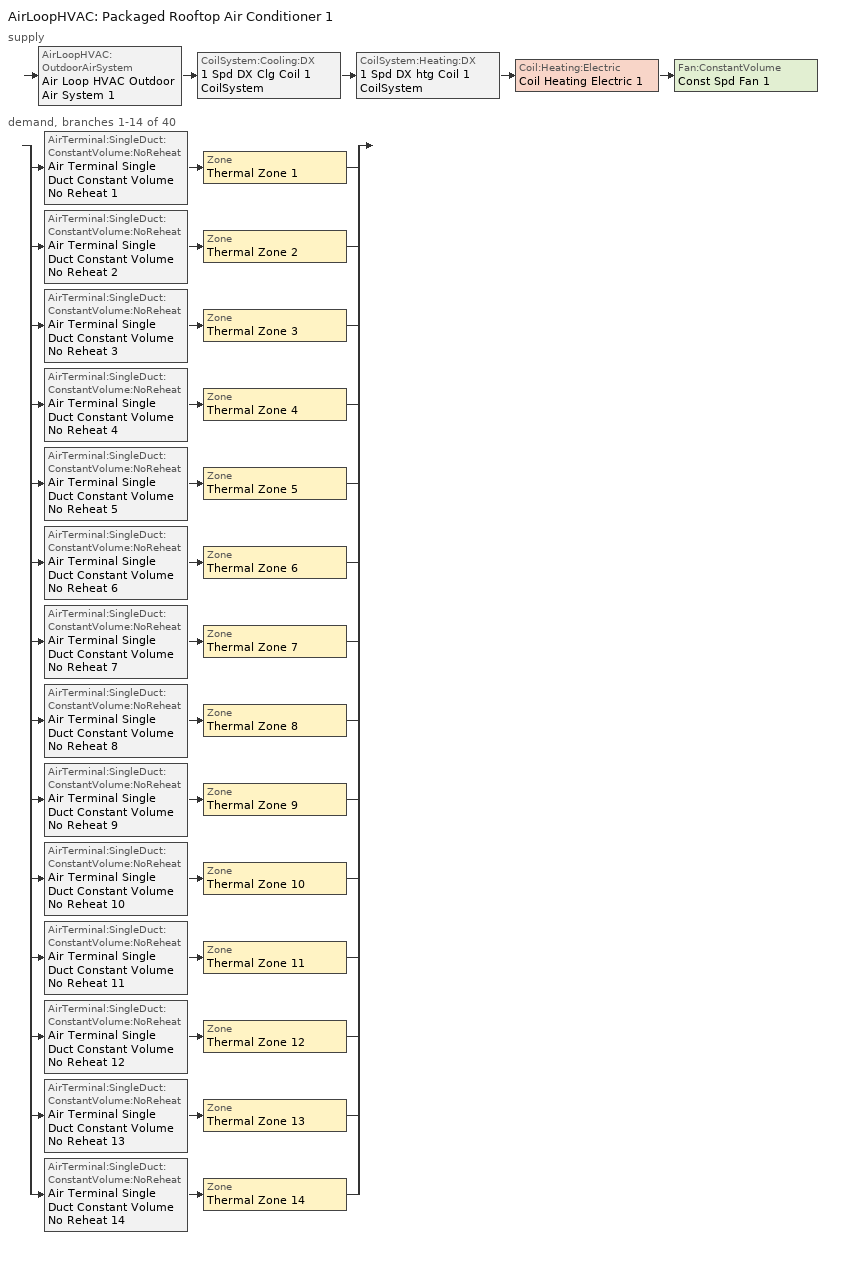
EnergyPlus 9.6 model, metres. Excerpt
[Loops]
AirLoopHVAC 'Packaged Rooftop Air Conditioner 1'
 supply: AirLoopHVAC:OutdoorAirSystem 'Air Loop HVAC Outdoor Air System 1' > CoilSystem:Cooling:DX '1 Spd DX Clg Coil 1 CoilSystem' > CoilSystem:Heating:DX '1 Spd DX htg Coil 1 CoilSystem' > Coil:Heating:Electric 'Coil Heating Electric 1' > Fan:ConstantVolume 'Const Spd Fan 1'
 demand, branches 1-14 of 40: split
  | AirTerminal:SingleDuct:ConstantVolume:NoReheat 'Air Terminal Single Duct Constant Volume No Reheat 1' > Zone 'Thermal Zone 1'
  | AirTerminal:SingleDuct:ConstantVolume:NoReheat 'Air Terminal Single Duct Constant Volume No Reheat 2' > Zone 'Thermal Zone 2'
  | AirTerminal:SingleDuct:ConstantVolume:NoReheat 'Air Terminal Single Duct Constant Volume No Reheat 3' > Zone 'Thermal Zone 3'
  | AirTerminal:SingleDuct:ConstantVolume:NoReheat 'Air Terminal Single Duct Constant Volume No Reheat 4' > Zone 'Thermal Zone 4'
  | AirTerminal:SingleDuct:ConstantVolume:NoReheat 'Air Terminal Single Duct Constant Volume No Reheat 5' > Zone 'Thermal Zone 5'
  | AirTerminal:SingleDuct:ConstantVolume:NoReheat 'Air Terminal Single Duct Constant Volume No Reheat 6' > Zone 'Thermal Zone 6'
  | AirTerminal:SingleDuct:ConstantVolume:NoReheat 'Air Terminal Single Duct Constant Volume No Reheat 7' > Zone 'Thermal Zone 7'
  | AirTerminal:SingleDuct:ConstantVolume:NoReheat 'Air Terminal Single Duct Constant Volume No Reheat 8' > Zone 'Thermal Zone 8'
  | AirTerminal:SingleDuct:ConstantVolume:NoReheat 'Air Terminal Single Duct Constant Volume No Reheat 9' > Zone 'Thermal Zone 9'
  | AirTerminal:SingleDuct:ConstantVolume:NoReheat 'Air Terminal Single Duct Constant Volume No Reheat 10' > Zone 'Thermal Zone 10'
  | AirTerminal:SingleDuct:ConstantVolume:NoReheat 'Air Terminal Single Duct Constant Volume No Reheat 11' > Zone 'Thermal Zone 11'
  | AirTerminal:SingleDuct:ConstantVolume:NoReheat 'Air Terminal Single Duct Constant Volume No Reheat 12' > Zone 'Thermal Zone 12'
  | AirTerminal:SingleDuct:ConstantVolume:NoReheat 'Air Terminal Single Duct Constant Volume No Reheat 13' > Zone 'Thermal Zone 13'
  | AirTerminal:SingleDuct:ConstantVolume:NoReheat 'Air Terminal Single Duct Constant Volume No Reheat 14' > Zone 'Thermal Zone 14'
[Controller:MechanicalVentilation]
Controller Mechanical Ventilation 1: Availability Schedule=Always On Discrete; Demand Controlled Ventilation=No; System Outdoor Air Method=ZoneSum; Zone or ZoneList Name 1=Thermal Zone 1; Design Specification Outdoor Air Object Name 1=Ventilation 1; Zone or ZoneList Name 2=Thermal Zone 2; Design Specification Outdoor Air Object Name 2=Ventilation 2; Zone or ZoneList Name 3=Thermal Zone 3; Design Specification Outdoor Air Object Name 3=Ventilation 3; Zone or ZoneList Name 4=Thermal Zone 4; Design Specification Outdoor Air Object Name 4=Ventilation 4; Zone or ZoneList Name 5=Thermal Zone 5; Design Specification Outdoor Air Object Name 5=Ventilation 5; Zone or ZoneList Name 6=Thermal Zone 6; Design Specification Outdoor Air Object Name 6=Ventilation 6; Zone or ZoneList Name 7=Thermal Zone 7; Design Specification Outdoor Air Object Name 7=Ventilation 7; Zone or ZoneList Name 8=Thermal Zone 8; Design Specification Outdoor Air Object Name 8=Ventilation 8; Zone or ZoneList Name 9=Thermal Zone 9; Design Specification Outdoor Air Object Name 9=Ventilation 9; Zone or ZoneList Name 10=Thermal Zone 10; Design Specification Outdoor Air Object Name 10=Ventilation 10; Zone or ZoneList Name 11=Thermal Zone 11; Design Specification Outdoor Air Object Name 11=Ventilation 11; Zone or ZoneList Name 12=Thermal Zone 12; Design Specification Outdoor Air Object Name 12=Ventilation 12; Zone or ZoneList Name 13=Thermal Zone 13; Design Specification Outdoor Air Object Name 13=Ventilation 13; Zone or ZoneList Name 14=Thermal Zone 14; Design Specification Outdoor Air Object Name 14=Ventilation 14; Zone or ZoneList Name 15=Thermal Zone 15; Design Specification Outdoor Air Object Name 15=Ventilation 15; Zone or ZoneList Name 16=Thermal Zone 16; Design Specification Outdoor Air Object Name 16=Ventilation 16; Zone or ZoneList Name 17=Thermal Zone 17; Design Specification Outdoor Air Object Name 17=Ventilation 17; Zone or ZoneList Name 18=Thermal Zone 18; Design Specification Outdoor Air Object Name 18=Ventilation 18; Zone or ZoneList Name 19=Thermal Zone 19; Design Specification Outdoor Air Object Name 19=Ventilation 19; Zone or ZoneList Name 20=Thermal Zone 20; Design Specification Outdoor Air Object Name 20=Ventilation 20; Zone or ZoneList Name 21=Thermal Zone 21; Design Specification Outdoor Air Object Name 21=Ventilation 21; Zone or ZoneList Name 22=Thermal Zone 22; Design Specification Outdoor Air Object Name 22=Ventilation 22; Zone or ZoneList Name 23=Thermal Zone 23; Design Specification Outdoor Air Object Name 23=Ventilation 23; Zone or ZoneList Name 24=Thermal Zone 24; Design Specification Outdoor Air Object Name 24=Ventilation 24; Zone or ZoneList Name 25=Thermal Zone 25; Design Specification Outdoor Air Object Name 25=Ventilation 25; Zone or ZoneList Name 26=Thermal Zone 26; Design Specification Outdoor Air Object Name 26=Ventilation 26; Zone or ZoneList Name 27=Thermal Zone 27; Design Specification Outdoor Air Object Name 27=Ventilation 27; Zone or ZoneList Name 28=Thermal Zone 28; Design Specification Outdoor Air Object Name 28=Ventilation 28; Zone or ZoneList Name 29=Thermal Zone 29; Design Specification Outdoor Air Object Name 29=Ventilation 29; Zone or ZoneList Name 30=Thermal Zone 30; Design Specification Outdoor Air Object Name 30=Ventilation 30; Zone or ZoneList Name 31=Thermal Zone 31; Design Specification Outdoor Air Object Name 31=Ventilation 31; Zone or ZoneList Name 32=Thermal Zone 32; Design Specification Outdoor Air Object Name 32=Ventilation 32; Zone or ZoneList Name 33=Thermal Zone 33; Design Specification Outdoor Air Object Name 33=Ventilation 33; Zone or ZoneList Name 34=Thermal Zone 34; Design Specification Outdoor Air Object Name 34=Ventilation 34; Zone or ZoneList Name 35=Thermal Zone 35; Design Specification Outdoor Air Object Name 35=Ventilation 35; Zone or ZoneList Name 36=Thermal Zone 36; Design Specification Outdoor Air Object Name 36=Ventilation 36; Zone or ZoneList Name 37=Thermal Zone 37; Design Specification Outdoor Air Object Name 37=Ventilation 37; Zone or ZoneList Name 38=Thermal Zone 38; Design Specification Outdoor Air Object Name 38=Ventilation 38; Zone or ZoneList Name 39=Thermal Zone 39; Design Specification Outdoor Air Object Name 39=Ventilation 39; Zone or ZoneList Name 40=Thermal Zone 40; Design Specification Outdoor Air Object Name 40=Ventilation 40
[AirLoopHVAC]
Packaged Rooftop Air Conditioner 1: Design Supply Air Flow Rate m3/s=AutoSize; Design Return Air Flow Fraction of Supply Air Flow=1
[Sizing:System]
Packaged Rooftop Air Conditioner 1: Type of Load to Size On=Sensible; Design Outdoor Air Flow Rate m3/s=Autosize; Central Heating Maximum System Air Flow Ratio=0.3; Preheat Design Temperature C=7; Preheat Design Humidity Ratio kgWater/kgDryAir=0.008; Precool Design Temperature C=12.8; Precool Design Humidity Ratio kgWater/kgDryAir=0.008; Central Cooling Design Supply Air Temperature C=14; Central Heating Design Supply Air Temperature C=45; Type of Zone Sum to Use=NonCoincident; 100% Outdoor Air in Cooling=Yes; 100% Outdoor Air in Heating=Yes; Central Cooling Design Supply Air Humidity Ratio kgWater/kgDryAir=0.0085; Central Heating Design Supply Air Humidity Ratio kgWater/kgDryAir=0.008; Cooling Supply Air Flow Rate Method=DesignDay; Cooling Supply Air Flow Rate m3/s=0; Cooling Supply Air Flow Rate Per Floor Area m3/s-m2=0.00996765; Cooling Fraction of Autosized Cooling Supply Air Flow Rate=1; Cooling Supply Air Flow Rate Per Unit Cooling Capacity m3/s-W=3.94755e-05; Heating Supply Air Flow Rate Method=DesignDay; Heating Supply Air Flow Rate m3/s=0; Heating Supply Air Flow Rate Per Floor Area m3/s-m2=0.00996765; Heating Fraction of Autosized Heating Supply Air Flow Rate=1; Heating Fraction of Autosized Cooling Supply Air Flow Rate=1; Heating Supply Air Flow Rate Per Unit Heating Capacity m3/s-W=3.15882e-05; System Outdoor Air Method=ZoneSum; Zone Maximum Outdoor Air Fraction dimensionless=1; Cooling Design Capacity Method=CoolingDesignCapacity; Cooling Design Capacity W=Autosize; Cooling Design Capacity Per Floor Area W/m2=234.7; Fraction of Autosized Cooling Design Capacity=1; Heating Design Capacity Method=HeatingDesignCapacity; Heating Design Capacity W=Autosize; Heating Design Capacity Per Floor Area W/m2=157; Fraction of Autosized Heating Design Capacity=1; Central Cooling Capacity Control Method=OnOff; Occupant Diversity=Autosize
[Controller:OutdoorAir]
Controller Outdoor Air 1: Minimum Outdoor Air Flow Rate m3/s=0; Maximum Outdoor Air Flow Rate m3/s=Autosize; Economizer Control Type=NoEconomizer; Economizer Control Action Type=ModulateFlow; Economizer Maximum Limit Dry-Bulb Temperature C=28; Economizer Maximum Limit Enthalpy J/kg=64000; Economizer Minimum Limit Dry-Bulb Temperature C=-100; Lockout Type=NoLockout; Minimum Limit Type=FixedMinimum; Mechanical Ventilation Controller=Controller Mechanical Ventilation 1; High Humidity Control=No; Control High Indoor Humidity Based on Outdoor Humidity Ratio=Yes; Heat Recovery Bypass Control Type=BypassWhenWithinEconomizerLimits
[SetpointManager:MixedAir] Control Variable=Temperature
Name | Setpoint Node or NodeList
Node Air Deck Mixed 1 OS Default SPM | Node Air Deck Mixed 1
Node Air Deck Cooling 1 OS Default SPM | Node Air Deck Cooling 1
Node Air Deck Heating 1 OS Default SPM | Node Air Deck Heating 1
Node Air Deck Elec Heating 1 OS Default SPM | Node Air Deck Elec Heating 1
[CoilSystem:Cooling:DX]
1 Spd DX Clg Coil 1 CoilSystem: Availability Schedule=Always On Discrete hvac_library; Cooling Coil=1 Spd DX Clg Coil 1
[Coil:Cooling:DX:SingleSpeed]
1 Spd DX Clg Coil 1: Availability Schedule=Always On Discrete hvac_library; Gross Rated Total Cooling Capacity W=Autosize; Gross Rated Sensible Heat Ratio=Autosize; Gross Rated Cooling COP W/W=3.45; Rated Air Flow Rate m3/s=Autosize; Rated Evaporator Fan Power Per Volume Flow Rate W/(m3/s)=773.3; Total Cooling Capacity Function of Temperature Curve=OS:Curve:Biquadratic 1; Total Cooling Capacity Function of Flow Fraction Curve=OS:Curve:Quadratic 1; Energy Input Ratio Function of Temperature Curve=OS:Curve:Biquadratic 2; Energy Input Ratio Function of Flow Fraction Curve=OS:Curve:Quadratic 2; Part Load Fraction Correlation Curve=OS:Curve:Quadratic 3; Minimum Outdoor Dry-Bulb Temperature for Compressor Operation C=-25; Condenser Type=AirCooled; Evaporative Condenser Effectiveness=0; Evaporative Condenser Air Flow Rate m3/s=Autosize; Evaporative Condenser Pump Rated Power Consumption W=Autosize; Crankcase Heater Capacity W=0; Maximum Outdoor Dry-Bulb Temperature for Crankcase Heater Operation C=0; Basin Heater Capacity W/K=0; Basin Heater Setpoint Temperature C=10
[CoilSystem:Heating:DX]
1 Spd DX htg Coil 1 CoilSystem: Availability Schedule=Always On Discrete hvac_library; Heating Coil=1 Spd DX htg Coil 1
[Coil:Heating:DX:SingleSpeed]
1 Spd DX htg Coil 1: Availability Schedule=Always On Discrete hvac_library; Gross Rated Heating Capacity W=Autosize; Gross Rated Heating COP W/W=3.8; Rated Air Flow Rate m3/s=Autosize; Rated Supply Fan Power Per Volume Flow Rate W/(m3/s)=773.3; Heating Capacity Function of Temperature Curve=Curve Cubic 1; Heating Capacity Function of Flow Fraction Curve=Curve Cubic 2; Energy Input Ratio Function of Temperature Curve=Curve Cubic 3; Energy Input Ratio Function of Flow Fraction Curve=Curve Quadratic 4; Part Load Fraction Correlation Curve=Curve Quadratic 5; Minimum Outdoor Dry-Bulb Temperature for Compressor Operation C=-8; Maximum Outdoor Dry-Bulb Temperature for Defrost Operation C=5; Crankcase Heater Capacity W=0; Maximum Outdoor Dry-Bulb Temperature for Crankcase Heater Operation C=10; Defrost Strategy=Resistive; Defrost Control=Timed; Defrost Time Period Fraction=0.166667; Resistive Defrost Heater Capacity W=2000
[Coil:Heating:Electric]
Coil Heating Electric 1: Availability Schedule=Always On Discrete hvac_library; Efficiency=1; Nominal Capacity W=Autosize
[Fan:ConstantVolume]
Const Spd Fan 1: Availability Schedule=Always On Discrete; Fan Total Efficiency=0.75; Pressure Rise Pa=900; Maximum Flow Rate m3/s=Autosize; Motor Efficiency=0.9; Motor In Airstream Fraction=1
[SetpointManager:SingleZone:Reheat]
Setpoint Manager Single Zone Reheat 1: Control Variable=Temperature; Minimum Supply Air Temperature C=-99; Maximum Supply Air Temperature C=99; Control Zone=Thermal Zone 1; Setpoint Node or NodeList=Node Air Deck Supply 1
[ZoneControl:Thermostat] Temperature Difference Between Cutout And Setpoint deltaC=0
Name | Zone or ZoneList | Control Type Schedule | Control 1
Thermal Zone 1 Thermostat | Thermal Zone 1 | Thermal Zone 1 Thermostat Schedule | Thermostat Setpoint Dual Setpoint 1
Thermal Zone 2 Thermostat | Thermal Zone 2 | Thermal Zone 2 Thermostat Schedule | Thermostat Setpoint Dual Setpoint 2
Thermal Zone 3 Thermostat | Thermal Zone 3 | Thermal Zone 3 Thermostat Schedule | Thermostat Setpoint Dual Setpoint 3
Thermal Zone 4 Thermostat | Thermal Zone 4 | Thermal Zone 4 Thermostat Schedule | Thermostat Setpoint Dual Setpoint 4
Thermal Zone 5 Thermostat | Thermal Zone 5 | Thermal Zone 5 Thermostat Schedule | Thermostat Setpoint Dual Setpoint 5
Thermal Zone 6 Thermostat | Thermal Zone 6 | Thermal Zone 6 Thermostat Schedule | Thermostat Setpoint Dual Setpoint 6
Thermal Zone 7 Thermostat | Thermal Zone 7 | Thermal Zone 7 Thermostat Schedule | Thermostat Setpoint Dual Setpoint 7
Thermal Zone 8 Thermostat | Thermal Zone 8 | Thermal Zone 8 Thermostat Schedule | Thermostat Setpoint Dual Setpoint 8
Thermal Zone 9 Thermostat | Thermal Zone 9 | Thermal Zone 9 Thermostat Schedule | Thermostat Setpoint Dual Setpoint 9
Thermal Zone 10 Thermostat | Thermal Zone 10 | Thermal Zone 10 Thermostat Schedule | Thermostat Setpoint Dual Setpoint 10
Thermal Zone 11 Thermostat | Thermal Zone 11 | Thermal Zone 11 Thermostat Schedule | Thermostat Setpoint Dual Setpoint 11
Thermal Zone 12 Thermostat | Thermal Zone 12 | Thermal Zone 12 Thermostat Schedule | Thermostat Setpoint Dual Setpoint 12
Thermal Zone 13 Thermostat | Thermal Zone 13 | Thermal Zone 13 Thermostat Schedule | Thermostat Setpoint Dual Setpoint 13
Thermal Zone 14 Thermostat | Thermal Zone 14 | Thermal Zone 14 Thermostat Schedule | Thermostat Setpoint Dual Setpoint 14
[ThermostatSetpoint:DualSetpoint]
Name | Heating Setpoint Temperature Schedule | Cooling Setpoint Temperature Schedule
Thermostat Setpoint Dual Setpoint 1 | HtgSetp 1 | ClgSetp 1
Thermostat Setpoint Dual Setpoint 2 | HtgSetp 2 | ClgSetp 2
Thermostat Setpoint Dual Setpoint 3 | HtgSetp 3 | ClgSetp 3
Thermostat Setpoint Dual Setpoint 4 | HtgSetp 4 | ClgSetp 4
Thermostat Setpoint Dual Setpoint 5 | HtgSetp 5 | ClgSetp 5
Thermostat Setpoint Dual Setpoint 6 | HtgSetp 6 | ClgSetp 6
Thermostat Setpoint Dual Setpoint 7 | HtgSetp 7 | ClgSetp 7
Thermostat Setpoint Dual Setpoint 8 | HtgSetp 8 | ClgSetp 8
Thermostat Setpoint Dual Setpoint 9 | HtgSetp 9 | ClgSetp 9
Thermostat Setpoint Dual Setpoint 10 | HtgSetp 10 | ClgSetp 10
Thermostat Setpoint Dual Setpoint 11 | HtgSetp 11 | ClgSetp 11
Thermostat Setpoint Dual Setpoint 12 | HtgSetp 12 | ClgSetp 12
Thermostat Setpoint Dual Setpoint 13 | HtgSetp 13 | ClgSetp 13
Thermostat Setpoint Dual Setpoint 14 | HtgSetp 14 | ClgSetp 14
[AirTerminal:SingleDuct:ConstantVolume:NoReheat] Availability Schedule=Always On Discrete; Maximum Air Flow Rate m3/s=AutoSize
Air Terminal Single Duct Constant Volume No Reheat 1; Air Terminal Single Duct Constant Volume No Reheat 2; Air Terminal Single Duct Constant Volume No Reheat 3; Air Terminal Single Duct Constant Volume No Reheat 4; Air Terminal Single Duct Constant Volume No Reheat 5; Air Terminal Single Duct Constant Volume No Reheat 6; Air Terminal Single Duct Constant Volume No Reheat 7; Air Terminal Single Duct Constant Volume No Reheat 8; Air Terminal Single Duct Constant Volume No Reheat 9; Air Terminal Single Duct Constant Volume No Reheat 10; Air Terminal Single Duct Constant Volume No Reheat 11; Air Terminal Single Duct Constant Volume No Reheat 12; Air Terminal Single Duct Constant Volume No Reheat 13; Air Terminal Single Duct Constant Volume No Reheat 14
[Zone equipment]
Thermal Zone 1: Air Terminal Single Duct Constant Volume No Reheat 1
Thermal Zone 2: Air Terminal Single Duct Constant Volume No Reheat 2
Thermal Zone 3: Air Terminal Single Duct Constant Volume No Reheat 3
Thermal Zone 4: Air Terminal Single Duct Constant Volume No Reheat 4
Thermal Zone 5: Air Terminal Single Duct Constant Volume No Reheat 5
Thermal Zone 6: Air Terminal Single Duct Constant Volume No Reheat 6
Thermal Zone 7: Air Terminal Single Duct Constant Volume No Reheat 7
Thermal Zone 8: Air Terminal Single Duct Constant Volume No Reheat 8
Thermal Zone 9: Air Terminal Single Duct Constant Volume No Reheat 9
Thermal Zone 10: Air Terminal Single Duct Constant Volume No Reheat 10
Thermal Zone 11: Air Terminal Single Duct Constant Volume No Reheat 11
Thermal Zone 12: Air Terminal Single Duct Constant Volume No Reheat 12
Thermal Zone 13: Air Terminal Single Duct Constant Volume No Reheat 13
Thermal Zone 14: Air Terminal Single Duct Constant Volume No Reheat 14
[Sizing:Zone] Zone Cooling Design Supply Air Temperature Input Method=SupplyAirTemperature; Zone Cooling Design Supply Air Temperature C=14; Zone Cooling Design Supply Air Temperature Difference deltaC=11.11; Zone Heating Design Supply Air Temperature Input Method=SupplyAirTemperature; Zone Heating Design Supply Air Temperature C=45; Zone Heating Design Supply Air Temperature Difference deltaC=11.11; Zone Cooling Design Supply Air Humidity Ratio kgWater/kgDryAir=0.0085; Zone Heating Design Supply Air Humidity Ratio kgWater/kgDryAir=0.008; Cooling Design Air Flow Method=DesignDay; Cooling Design Air Flow Rate m3/s=0; Cooling Minimum Air Flow per Zone Floor Area m3/s-m2=0.000762; Cooling Minimum Air Flow m3/s=0; Cooling Minimum Air Flow Fraction=0; Heating Design Air Flow Method=DesignDay; Heating Design Air Flow Rate m3/s=0; Heating Maximum Air Flow per Zone Floor Area m3/s-m2=0.002032; Heating Maximum Air Flow m3/s=0.141576; Heating Maximum Air Flow Fraction=0.3; Account for Dedicated Outdoor Air System=No
Name | Design Specification Outdoor Air Object
Thermal Zone 1 | Ventilation 1
Thermal Zone 2 | Ventilation 2
Thermal Zone 3 | Ventilation 3
Thermal Zone 4 | Ventilation 4
Thermal Zone 5 | Ventilation 5
Thermal Zone 6 | Ventilation 6
Thermal Zone 7 | Ventilation 7
Thermal Zone 8 | Ventilation 8
Thermal Zone 9 | Ventilation 9
Thermal Zone 10 | Ventilation 10
Thermal Zone 11 | Ventilation 11
Thermal Zone 12 | Ventilation 12
Thermal Zone 13 | Ventilation 13
Thermal Zone 14 | Ventilation 14
[DesignSpecification:OutdoorAir] Outdoor Air Method=Sum; Outdoor Air Flow per Person m3/s-person=0; Outdoor Air Flow per Zone Floor Area m3/s-m2=0; Outdoor Air Flow per Zone m3/s=0; Outdoor Air Flow Air Changes per Hour 1/hr=1.2
Ventilation 1; Ventilation 2; Ventilation 3; Ventilation 4; Ventilation 5; Ventilation 6; Ventilation 7; Ventilation 8; Ventilation 9; Ventilation 10; Ventilation 11; Ventilation 12; Ventilation 13; Ventilation 14; Ventilation 15; Ventilation 16; Ventilation 17; Ventilation 18; Ventilation 19; Ventilation 20; Ventilation 21; Ventilation 22; Ventilation 23; Ventilation 24; Ventilation 25; Ventilation 26; Ventilation 27; Ventilation 28; Ventilation 29; Ventilation 30; Ventilation 31; Ventilation 32; Ventilation 33; Ventilation 34; Ventilation 35; Ventilation 36; Ventilation 37; Ventilation 38; Ventilation 39; Ventilation 40
[Schedule:Week:Daily]
HtgSetp 1 Week Rule - Jan1-Dec31: HtgSetp Default Schedule 1, HtgSetp Default Schedule 1, HtgSetp Default Schedule 1, HtgSetp Default Schedule 1, HtgSetp Default Schedule 1, HtgSetp Default Schedule 1, HtgSetp Default Schedule 1, HtgSetp Default Schedule 1, HtgSetp Summer Design Day 1, HtgSetp Winter Design Day 1, HtgSetp Default Schedule 1, HtgSetp Default Schedule 1
ClgSetp 1 Week Rule - Jan1-Dec31: ClgSetp Default Schedule 1, ClgSetp Default Schedule 1, ClgSetp Default Schedule 1, ClgSetp Default Schedule 1, ClgSetp Default Schedule 1, ClgSetp Default Schedule 1, ClgSetp Default Schedule 1, ClgSetp Default Schedule 1, ClgSetp Summer Design Day 1, ClgSetp Winter Design Day 1, ClgSetp Default Schedule 1, ClgSetp Default Schedule 1
HtgSetp 2 Week Rule - Jan1-Dec31: HtgSetp Default Schedule 2, HtgSetp Default Schedule 2, HtgSetp Default Schedule 2, HtgSetp Default Schedule 2, HtgSetp Default Schedule 2, HtgSetp Default Schedule 2, HtgSetp Default Schedule 2, HtgSetp Default Schedule 2, HtgSetp Summer Design Day 2, HtgSetp Winter Design Day 2, HtgSetp Default Schedule 2, HtgSetp Default Schedule 2
ClgSetp 2 Week Rule - Jan1-Dec31: ClgSetp Default Schedule 2, ClgSetp Default Schedule 2, ClgSetp Default Schedule 2, ClgSetp Default Schedule 2, ClgSetp Default Schedule 2, ClgSetp Default Schedule 2, ClgSetp Default Schedule 2, ClgSetp Default Schedule 2, ClgSetp Summer Design Day 2, ClgSetp Winter Design Day 2, ClgSetp Default Schedule 2, ClgSetp Default Schedule 2
HtgSetp 3 Week Rule - Jan1-Dec31: HtgSetp Default Schedule 3, HtgSetp Default Schedule 3, HtgSetp Default Schedule 3, HtgSetp Default Schedule 3, HtgSetp Default Schedule 3, HtgSetp Default Schedule 3, HtgSetp Default Schedule 3, HtgSetp Default Schedule 3, HtgSetp Summer Design Day 3, HtgSetp Winter Design Day 3, HtgSetp Default Schedule 3, HtgSetp Default Schedule 3
ClgSetp 3 Week Rule - Jan1-Dec31: ClgSetp Default Schedule 3, ClgSetp Default Schedule 3, ClgSetp Default Schedule 3, ClgSetp Default Schedule 3, ClgSetp Default Schedule 3, ClgSetp Default Schedule 3, ClgSetp Default Schedule 3, ClgSetp Default Schedule 3, ClgSetp Summer Design Day 3, ClgSetp Winter Design Day 3, ClgSetp Default Schedule 3, ClgSetp Default Schedule 3
[Schedule:Year]
HtgSetp 1: HtgSetp 1 Week Rule - Jan1-Dec31, 1, 1, 12, 31
ClgSetp 1: ClgSetp 1 Week Rule - Jan1-Dec31, 1, 1, 12, 31
HtgSetp 2: HtgSetp 2 Week Rule - Jan1-Dec31, 1, 1, 12, 31
ClgSetp 2: ClgSetp 2 Week Rule - Jan1-Dec31, 1, 1, 12, 31
HtgSetp 3: HtgSetp 3 Week Rule - Jan1-Dec31, 1, 1, 12, 31
ClgSetp 3: ClgSetp 3 Week Rule - Jan1-Dec31, 1, 1, 12, 31
HtgSetp 4: HtgSetp 4 Week Rule - Jan1-Dec31, 1, 1, 12, 31
ClgSetp 4: ClgSetp 4 Week Rule - Jan1-Dec31, 1, 1, 12, 31
HtgSetp 5: HtgSetp 5 Week Rule - Jan1-Dec31, 1, 1, 12, 31
ClgSetp 5: ClgSetp 5 Week Rule - Jan1-Dec31, 1, 1, 12, 31
HtgSetp 6: HtgSetp 6 Week Rule - Jan1-Dec31, 1, 1, 12, 31
ClgSetp 6: ClgSetp 6 Week Rule - Jan1-Dec31, 1, 1, 12, 31
HtgSetp 7: HtgSetp 7 Week Rule - Jan1-Dec31, 1, 1, 12, 31
ClgSetp 7: ClgSetp 7 Week Rule - Jan1-Dec31, 1, 1, 12, 31
HtgSetp 8: HtgSetp 8 Week Rule - Jan1-Dec31, 1, 1, 12, 31
ClgSetp 8: ClgSetp 8 Week Rule - Jan1-Dec31, 1, 1, 12, 31
HtgSetp 9: HtgSetp 9 Week Rule - Jan1-Dec31, 1, 1, 12, 31
ClgSetp 9: ClgSetp 9 Week Rule - Jan1-Dec31, 1, 1, 12, 31
HtgSetp 10: HtgSetp 10 Week Rule - Jan1-Dec31, 1, 1, 12, 31
ClgSetp 10: ClgSetp 10 Week Rule - Jan1-Dec31, 1, 1, 12, 31
HtgSetp 11: HtgSetp 11 Week Rule - Jan1-Dec31, 1, 1, 12, 31
ClgSetp 11: ClgSetp 11 Week Rule - Jan1-Dec31, 1, 1, 12, 31
HtgSetp 12: HtgSetp 12 Week Rule - Jan1-Dec31, 1, 1, 12, 31
ClgSetp 12: ClgSetp 12 Week Rule - Jan1-Dec31, 1, 1, 12, 31
HtgSetp 13: HtgSetp 13 Week Rule - Jan1-Dec31, 1, 1, 12, 31
ClgSetp 13: ClgSetp 13 Week Rule - Jan1-Dec31, 1, 1, 12, 31
HtgSetp 14: HtgSetp 14 Week Rule - Jan1-Dec31, 1, 1, 12, 31
ClgSetp 14: ClgSetp 14 Week Rule - Jan1-Dec31, 1, 1, 12, 31
[Schedule:Compact]
Thermal Zone 1 Thermostat Schedule; Thermal Zone 2 Thermostat Schedule; Thermal Zone 3 Thermostat Schedule; Thermal Zone 4 Thermostat Schedule; Thermal Zone 5 Thermostat Schedule; Thermal Zone 6 Thermostat Schedule; Thermal Zone 7 Thermostat Schedule; Thermal Zone 8 Thermostat Schedule; Thermal Zone 9 Thermostat Schedule; Thermal Zone 10 Thermostat Schedule; Thermal Zone 11 Thermostat Schedule; Thermal Zone 12 Thermostat Schedule; Thermal Zone 13 Thermostat Schedule; Thermal Zone 14 Thermostat Schedule: Through: 12/31, For: AllDays, Until: 24:00, 4
[Curve:Cubic]
Name | Coefficient1 Constant | Coefficient2 x | Coefficient3 x**2 | Coefficient4 x**3 | Minimum Value of x | Maximum Value of x
Curve Cubic 1 | 0.758746 | 0.027626 | 0.000148716 | 3.4992e-06 | -20 | 20
Curve Cubic 2 | 0.84 | 0.16 | 0 | 0 | 0.5 | 1.5
Curve Cubic 3 | 1.19248 | -0.0300438 | 0.00103745 | -2.3328e-05 | -20 | 20
[Curve:Quadratic]
Name | Coefficient1 Constant | Coefficient2 x | Coefficient3 x**2 | Minimum Value of x | Maximum Value of x
Curve Quadratic 4 | 1.3824 | -0.4336 | 0.0512 | 0 | 1
Curve Quadratic 5 | 0.75 | 0.25 | 0 | 0 | 1
OS:Curve:Quadratic 1 | 0.77136 | 0.34053 | -0.11088 | 0.75918 | 1.13877
OS:Curve:Quadratic 2 | 1.2055 | -0.32953 | 0.12308 | 0.75918 | 1.13877
OS:Curve:Quadratic 3 | 0.771 | 0.229 | 0 | 0 | 1
[Curve:Biquadratic] Minimum Value of x=17; Maximum Value of x=22; Minimum Value of y=13; Maximum Value of y=46
Name | Coefficient1 Constant | Coefficient2 x | Coefficient3 x**2 | Coefficient4 y | Coefficient5 y**2 | Coefficient6 x*y
OS:Curve:Biquadratic 1 | 0.42415 | 0.04426 | -0.00042 | 0.00333 | -8e-05 | -0.00021
OS:Curve:Biquadratic 2 | 1.23649 | -0.02431 | 0.00057 | -0.01434 | 0.00063 | -0.00038
[Schedule:Constant]
Always On Discrete; Always On Discrete hvac_library: 1
